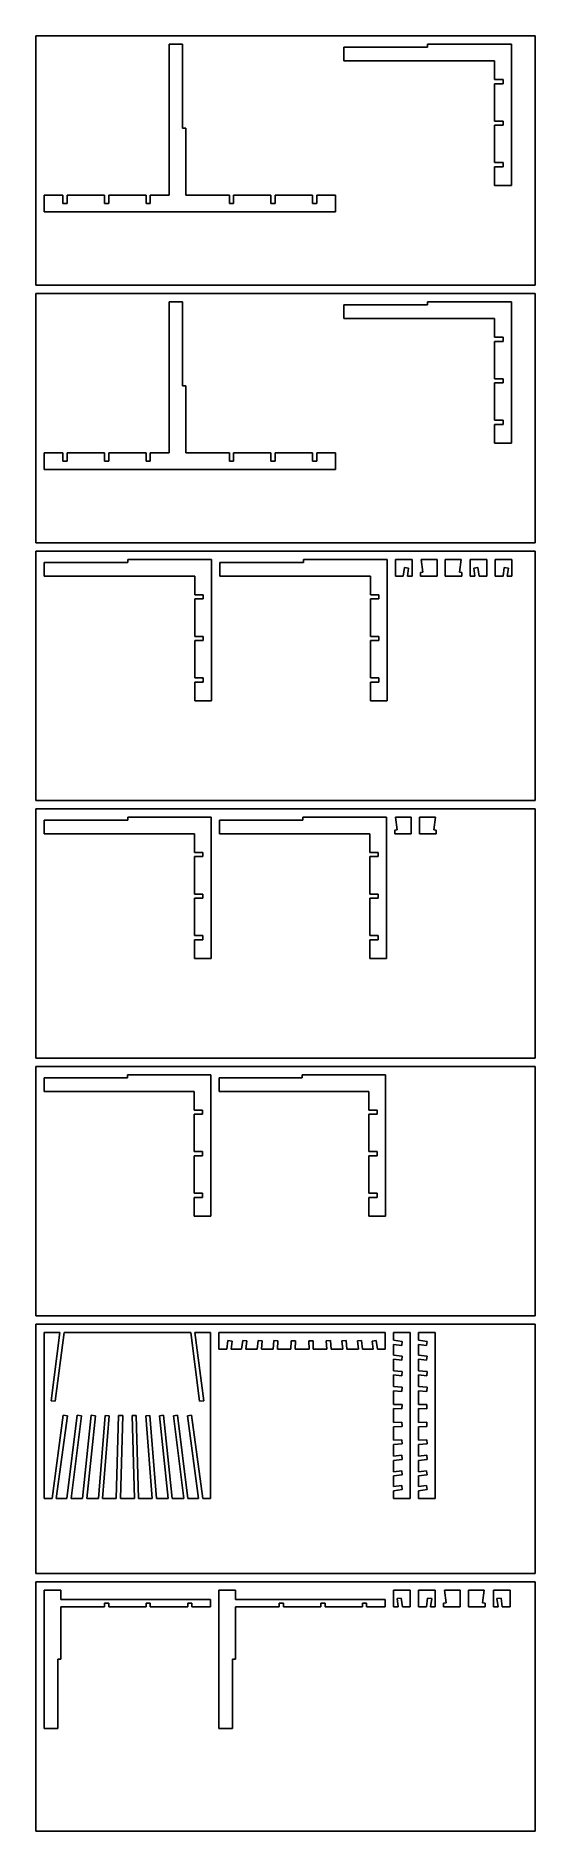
# Model space of a CAD drawing. Header units: metres. Extents: x 0 to 600, y -1860 to 300.
import ezdxf

# ---------------------------------------------------------------- set-up
doc = ezdxf.new("R2010")
doc.units = ezdxf.units.M

msp = doc.modelspace()

# ---------------------------------------------------------------- linework, layer by layer
at = {"layer": 'C-1'}
for p, q in [((10, -1736.415253), (10, -1570)), ((10, -1570), (30, -1570)), ((30, -1570), (30, -1581.207456)), ((30, -1581.207456), (210, -1581.207456)), ((82.5, -1590.168145), (30, -1590.168145)), ((30, -1590.168145), (30, -1653.207627)), ((87.5, -1585.6878), (82.5, -1585.6878)), ((82.5, -1585.6878), (82.5, -1590.168145)), ((87.5, -1590.168145), (87.5, -1585.6878)), ((132.5, -1590.168145), (87.5, -1590.168145)), ((137.5, -1585.6878), (132.5, -1585.6878)), ((132.5, -1585.6878), (132.5, -1590.168145)), ((137.5, -1590.168145), (137.5, -1585.6878)), ((182.5, -1590.168145), (137.5, -1590.168145)), ((187.5, -1585.6878), (182.5, -1585.6878)), ((182.5, -1585.6878), (182.5, -1590.168145)), ((187.5, -1590.168145), (187.5, -1585.6878)), ((210, -1590.168145), (187.5, -1590.168145)), ((210, -1581.207456), (210, -1590.168145)), ((30, -1653.207627), (26.25, -1653.207627)), ((26.25, -1653.207627), (26.25, -1736.415253)), ((26.25, -1736.415253), (10, -1736.415253))]:
    msp.add_line(p, q, dxfattribs=at)
at = {"layer": 'C-10'}
for p, q in [((470.767864, -23.75), (470.767864, -20)), ((470.767864, -20), (571.535727, -20)), ((571.535727, -20), (571.535727, -190)), ((370, -40), (370, -23.75)), ((370, -23.75), (470.767864, -23.75)), ((551.382154, -40), (370, -40)), ((551.382154, -62.5), (551.382154, -40)), ((561.458941, -62.5), (551.382154, -62.5)), ((561.458941, -67.5), (561.458941, -62.5)), ((551.382154, -112.5), (551.382154, -67.5)), ((551.382154, -67.5), (561.458941, -67.5)), ((561.458941, -112.5), (551.382154, -112.5)), ((551.382154, -162.5), (551.382154, -117.5)), ((551.382154, -117.5), (561.458941, -117.5)), ((561.458941, -117.5), (561.458941, -112.5)), ((561.458941, -162.5), (551.382154, -162.5)), ((551.382154, -190), (551.382154, -167.5)), ((551.382154, -167.5), (561.458941, -167.5)), ((561.458941, -167.5), (561.458941, -162.5)), ((571.535727, -190), (551.382154, -190))]:
    msp.add_line(p, q, dxfattribs=at)
at = {"layer": 'C-11'}
for p, q in [((160, -201.606348), (160, -20)), ((160, -20), (176.25, -20)), ((176.25, -20), (176.25, -120.892415)), ((176.25, -120.892415), (180, -120.892415)), ((180, -120.892415), (180, -201.606348)), ((10, -221.784831), (10, -201.606348)), ((10, -201.606348), (32.5, -201.606348)), ((32.5, -201.606348), (32.5, -211.695589)), ((32.5, -211.695589), (37.5, -211.695589)), ((37.5, -211.695589), (37.5, -201.606348)), ((37.5, -201.606348), (82.5, -201.606348)), ((82.5, -201.606348), (82.5, -211.695589)), ((82.5, -211.695589), (87.5, -211.695589)), ((87.5, -211.695589), (87.5, -201.606348)), ((87.5, -201.606348), (132.5, -201.606348)), ((132.5, -201.606348), (132.5, -211.695589)), ((132.5, -211.695589), (137.5, -211.695589)), ((137.5, -211.695589), (137.5, -201.606348)), ((137.5, -201.606348), (160, -201.606348)), ((180, -201.606348), (232.5, -201.606348)), ((232.5, -201.606348), (232.5, -211.695589)), ((232.5, -211.695589), (237.5, -211.695589)), ((237.5, -211.695589), (237.5, -201.606348)), ((237.5, -201.606348), (282.5, -201.606348)), ((282.5, -201.606348), (282.5, -211.695589)), ((282.5, -211.695589), (287.5, -211.695589)), ((287.5, -211.695589), (287.5, -201.606348)), ((287.5, -201.606348), (332.5, -201.606348)), ((332.5, -201.606348), (332.5, -211.695589)), ((332.5, -211.695589), (337.5, -211.695589)), ((337.5, -211.695589), (337.5, -201.606348)), ((337.5, -201.606348), (360, -201.606348)), ((360, -201.606348), (360, -221.784831)), ((360, -221.784831), (10, -221.784831))]:
    msp.add_line(p, q, dxfattribs=at)
at = {"layer": 'C-12'}
for p, q in [((220, -1736.415253), (220, -1570)), ((220, -1570), (240, -1570)), ((240, -1570), (240, -1581.207456)), ((240, -1581.207456), (420, -1581.207456)), ((292.5, -1590.168145), (240, -1590.168145)), ((240, -1590.168145), (240, -1653.207627)), ((297.5, -1585.6878), (292.5, -1585.6878)), ((292.5, -1585.6878), (292.5, -1590.168145)), ((297.5, -1590.168145), (297.5, -1585.6878)), ((342.5, -1590.168145), (297.5, -1590.168145)), ((347.5, -1585.6878), (342.5, -1585.6878)), ((342.5, -1585.6878), (342.5, -1590.168145)), ((347.5, -1590.168145), (347.5, -1585.6878)), ((392.5, -1590.168145), (347.5, -1590.168145)), ((397.5, -1585.6878), (392.5, -1585.6878)), ((392.5, -1585.6878), (392.5, -1590.168145)), ((397.5, -1590.168145), (397.5, -1585.6878)), ((420, -1590.168145), (397.5, -1590.168145)), ((420, -1581.207456), (420, -1590.168145)), ((240, -1653.207627), (236.25, -1653.207627)), ((236.25, -1653.207627), (236.25, -1736.415253)), ((236.25, -1736.415253), (220, -1736.415253))]:
    msp.add_line(p, q, dxfattribs=at)
at = {"layer": 'C-2'}
for p, q in [((160, 108.393652), (160, 290)), ((160, 290), (176.25, 290)), ((176.25, 290), (176.25, 189.107585)), ((176.25, 189.107585), (180, 189.107585)), ((180, 189.107585), (180, 108.393652)), ((10, 88.215169), (10, 108.393652)), ((10, 108.393652), (32.5, 108.393652)), ((32.5, 108.393652), (32.5, 98.304411)), ((37.5, 98.304411), (37.5, 108.393652)), ((37.5, 108.393652), (82.5, 108.393652)), ((82.5, 108.393652), (82.5, 98.304411)), ((87.5, 98.304411), (87.5, 108.393652)), ((87.5, 108.393652), (132.5, 108.393652)), ((132.5, 108.393652), (132.5, 98.304411)), ((137.5, 98.304411), (137.5, 108.393652)), ((137.5, 108.393652), (160, 108.393652)), ((180, 108.393652), (232.5, 108.393652)), ((232.5, 108.393652), (232.5, 98.304411)), ((237.5, 98.304411), (237.5, 108.393652)), ((237.5, 108.393652), (282.5, 108.393652)), ((282.5, 108.393652), (282.5, 98.304411)), ((287.5, 98.304411), (287.5, 108.393652)), ((287.5, 108.393652), (332.5, 108.393652)), ((332.5, 108.393652), (332.5, 98.304411)), ((337.5, 98.304411), (337.5, 108.393652)), ((337.5, 108.393652), (360, 108.393652)), ((360, 108.393652), (360, 88.215169)), ((360, 88.215169), (10, 88.215169)), ((32.5, 98.304411), (37.5, 98.304411)), ((82.5, 98.304411), (87.5, 98.304411)), ((132.5, 98.304411), (137.5, 98.304411)), ((232.5, 98.304411), (237.5, 98.304411)), ((282.5, 98.304411), (287.5, 98.304411)), ((332.5, 98.304411), (337.5, 98.304411))]:
    msp.add_line(p, q, dxfattribs=at)
at = {"layer": 'C-3'}
for p, q in [((370, 270), (370, 286.25)), ((370, 286.25), (470.767864, 286.25)), ((470.767864, 286.25), (470.767864, 290)), ((470.767864, 290), (571.535727, 290)), ((571.535727, 290), (571.535727, 120)), ((551.382154, 270), (370, 270)), ((551.382154, 247.5), (551.382154, 270)), ((561.458941, 247.5), (551.382154, 247.5)), ((551.382154, 197.5), (551.382154, 242.5)), ((551.382154, 242.5), (561.458941, 242.5)), ((561.458941, 242.5), (561.458941, 247.5)), ((561.458941, 197.5), (551.382154, 197.5)), ((561.458941, 192.5), (561.458941, 197.5)), ((551.382154, 147.5), (551.382154, 192.5)), ((551.382154, 192.5), (561.458941, 192.5)), ((561.458941, 147.5), (551.382154, 147.5)), ((551.382154, 120), (551.382154, 142.5)), ((551.382154, 142.5), (561.458941, 142.5)), ((561.458941, 142.5), (561.458941, 147.5)), ((571.535727, 120), (551.382154, 120))]:
    msp.add_line(p, q, dxfattribs=at)
at = {"layer": 'C-4'}
for p, q in [((10, -350), (10, -333.75)), ((10, -333.75), (110.533416, -333.75)), ((110.533416, -333.75), (110.533416, -330)), ((110.533416, -330), (211.066831, -330)), ((211.066831, -330), (211.066831, -500)), ((190.960148, -350), (10, -350)), ((190.960148, -372.5), (190.960148, -350)), ((201.01349, -372.5), (190.960148, -372.5)), ((190.960148, -422.5), (190.960148, -377.5)), ((190.960148, -377.5), (201.01349, -377.5)), ((201.01349, -377.5), (201.01349, -372.5)), ((201.01349, -422.5), (190.960148, -422.5)), ((190.960148, -472.5), (190.960148, -427.5)), ((190.960148, -427.5), (201.01349, -427.5)), ((201.01349, -427.5), (201.01349, -422.5)), ((201.01349, -472.5), (190.960148, -472.5)), ((201.01349, -477.5), (201.01349, -472.5)), ((190.960148, -500), (190.960148, -477.5)), ((190.960148, -477.5), (201.01349, -477.5)), ((211.066831, -500), (190.960148, -500))]:
    msp.add_line(p, q, dxfattribs=at)
at = {"layer": 'C-5'}
for p, q in [((10, -660), (10, -643.75)), ((10, -643.75), (110.311713, -643.75)), ((110.311713, -643.75), (110.311713, -640)), ((110.311713, -640), (210.623426, -640)), ((210.623426, -640), (210.623426, -810)), ((190.561084, -660), (10, -660)), ((190.561084, -682.5), (190.561084, -660)), ((200.592255, -682.5), (190.561084, -682.5)), ((190.561084, -732.5), (190.561084, -687.5)), ((190.561084, -687.5), (200.592255, -687.5)), ((200.592255, -687.5), (200.592255, -682.5)), ((200.592255, -732.5), (190.561084, -732.5)), ((200.592255, -737.5), (200.592255, -732.5)), ((190.561084, -782.5), (190.561084, -737.5)), ((190.561084, -737.5), (200.592255, -737.5)), ((200.592255, -782.5), (190.561084, -782.5)), ((190.561084, -810), (190.561084, -787.5)), ((190.561084, -787.5), (200.592255, -787.5)), ((200.592255, -787.5), (200.592255, -782.5)), ((210.623426, -810), (190.561084, -810))]:
    msp.add_line(p, q, dxfattribs=at)
at = {"layer": 'C-6'}
for p, q in [((110.038789, -953.75), (110.038789, -950)), ((110.038789, -950), (210.077577, -950)), ((210.077577, -950), (210.077577, -1120)), ((10, -970), (10, -953.75)), ((10, -953.75), (110.038789, -953.75)), ((190.069819, -970), (10, -970)), ((190.069819, -992.5), (190.069819, -970)), ((200.073698, -992.5), (190.069819, -992.5)), ((200.073698, -997.5), (200.073698, -992.5)), ((190.069819, -1042.5), (190.069819, -997.5)), ((190.069819, -997.5), (200.073698, -997.5)), ((200.073698, -1042.5), (190.069819, -1042.5)), ((190.069819, -1092.5), (190.069819, -1047.5)), ((190.069819, -1047.5), (200.073698, -1047.5)), ((200.073698, -1047.5), (200.073698, -1042.5)), ((200.073698, -1092.5), (190.069819, -1092.5)), ((190.069819, -1120), (190.069819, -1097.5)), ((190.069819, -1097.5), (200.073698, -1097.5)), ((200.073698, -1097.5), (200.073698, -1092.5)), ((210.077577, -1120), (190.069819, -1120))]:
    msp.add_line(p, q, dxfattribs=at)
at = {"layer": 'C-7'}
for p, q in [((320.116366, -953.75), (320.116366, -950)), ((320.116366, -950), (420.155154, -950)), ((420.155154, -950), (420.155154, -1120)), ((220.077577, -970), (220.077577, -953.75)), ((220.077577, -953.75), (320.116366, -953.75)), ((400.147397, -970), (220.077577, -970)), ((400.147397, -992.5), (400.147397, -970)), ((410.151276, -992.5), (400.147397, -992.5)), ((410.151276, -997.5), (410.151276, -992.5)), ((400.147397, -1042.5), (400.147397, -997.5)), ((400.147397, -997.5), (410.151276, -997.5)), ((410.151276, -1042.5), (400.147397, -1042.5)), ((400.147397, -1092.5), (400.147397, -1047.5)), ((400.147397, -1047.5), (410.151276, -1047.5)), ((410.151276, -1047.5), (410.151276, -1042.5)), ((410.151276, -1092.5), (400.147397, -1092.5)), ((400.147397, -1120), (400.147397, -1097.5)), ((400.147397, -1097.5), (410.151276, -1097.5)), ((410.151276, -1097.5), (410.151276, -1092.5)), ((420.155154, -1120), (400.147397, -1120))]:
    msp.add_line(p, q, dxfattribs=at)
at = {"layer": 'C-8'}
for p, q in [((220.623426, -660), (220.623426, -643.75)), ((220.623426, -643.75), (320.93514, -643.75)), ((320.93514, -643.75), (320.93514, -640)), ((320.93514, -640), (421.246853, -640)), ((421.246853, -640), (421.246853, -810)), ((401.18451, -660), (220.623426, -660)), ((401.18451, -682.5), (401.18451, -660)), ((411.215682, -682.5), (401.18451, -682.5)), ((401.18451, -732.5), (401.18451, -687.5)), ((401.18451, -687.5), (411.215682, -687.5)), ((411.215682, -687.5), (411.215682, -682.5)), ((411.215682, -732.5), (401.18451, -732.5)), ((411.215682, -737.5), (411.215682, -732.5)), ((401.18451, -782.5), (401.18451, -737.5)), ((401.18451, -737.5), (411.215682, -737.5)), ((411.215682, -782.5), (401.18451, -782.5)), ((401.18451, -810), (401.18451, -787.5)), ((401.18451, -787.5), (411.215682, -787.5)), ((411.215682, -787.5), (411.215682, -782.5)), ((421.246853, -810), (401.18451, -810))]:
    msp.add_line(p, q, dxfattribs=at)
at = {"layer": 'C-9'}
for p, q in [((221.066831, -350), (221.066831, -333.75)), ((221.066831, -333.75), (321.600247, -333.75)), ((321.600247, -333.75), (321.600247, -330)), ((321.600247, -330), (422.133662, -330)), ((422.133662, -330), (422.133662, -500)), ((402.026979, -350), (221.066831, -350)), ((402.026979, -372.5), (402.026979, -350)), ((412.080321, -372.5), (402.026979, -372.5)), ((402.026979, -422.5), (402.026979, -377.5)), ((402.026979, -377.5), (412.080321, -377.5)), ((412.080321, -377.5), (412.080321, -372.5)), ((412.080321, -422.5), (402.026979, -422.5)), ((402.026979, -472.5), (402.026979, -427.5)), ((402.026979, -427.5), (412.080321, -427.5)), ((412.080321, -427.5), (412.080321, -422.5)), ((412.080321, -472.5), (402.026979, -472.5)), ((412.080321, -477.5), (412.080321, -472.5)), ((402.026979, -500), (402.026979, -477.5)), ((402.026979, -477.5), (412.080321, -477.5)), ((422.133662, -500), (402.026979, -500))]:
    msp.add_line(p, q, dxfattribs=at)
at = {"layer": 'sheet_boundary'}
for p, q in [((0, 300), (600, 300)), ((0, 0), (0, 300)), ((600, 300), (600, 0)), ((600, 0), (0, 0))]:
    msp.add_line(p, q, dxfattribs=at)
at = {"layer": 'sheet_boundary_2'}
for p, q in [((0, -10), (600, -10)), ((0, -310), (0, -10)), ((600, -10), (600, -310)), ((600, -310), (0, -310))]:
    msp.add_line(p, q, dxfattribs=at)
at = {"layer": 'sheet_boundary_3'}
for p, q in [((0, -320), (600, -320)), ((0, -620), (0, -320)), ((600, -320), (600, -620)), ((600, -620), (0, -620))]:
    msp.add_line(p, q, dxfattribs=at)
at = {"layer": 'sheet_boundary_4'}
for p, q in [((0, -630), (600, -630)), ((0, -930), (0, -630)), ((600, -630), (600, -930)), ((600, -930), (0, -930))]:
    msp.add_line(p, q, dxfattribs=at)
at = {"layer": 'sheet_boundary_5'}
for p, q in [((0, -940), (600, -940)), ((0, -1240), (0, -940)), ((600, -940), (600, -1240)), ((600, -1240), (0, -1240))]:
    msp.add_line(p, q, dxfattribs=at)
at = {"layer": 'sheet_boundary_6'}
for p, q in [((0, -1250), (600, -1250)), ((0, -1550), (0, -1250)), ((600, -1250), (600, -1550)), ((600, -1550), (0, -1550))]:
    msp.add_line(p, q, dxfattribs=at)
at = {"layer": 'sheet_boundary_7'}
for p, q in [((0, -1560), (600, -1560)), ((0, -1860), (0, -1560)), ((600, -1560), (600, -1860)), ((600, -1860), (0, -1860))]:
    msp.add_line(p, q, dxfattribs=at)
at = {"layer": 'Z-1-1'}
for p, q in [((430, -1590), (430, -1570)), ((430, -1570), (450, -1570)), ((450, -1570), (450, -1590)), ((435.503433, -1590), (430, -1590)), ((439.164678, -1579.668223), (434.208904, -1580.331777)), ((434.208904, -1580.331777), (435.503433, -1590)), ((440.548054, -1590), (439.164678, -1579.668223)), ((450, -1590), (440.548054, -1590))]:
    msp.add_line(p, q, dxfattribs=at)
at = {"layer": 'Z-1-2'}
for p, q in [((460, -1590), (460, -1570)), ((460, -1570), (480, -1570)), ((480, -1570), (480, -1590)), ((469.451946, -1590), (460, -1590)), ((470.835322, -1579.668223), (469.451946, -1590)), ((475.791096, -1580.331777), (470.835322, -1579.668223)), ((474.496567, -1590), (475.791096, -1580.331777)), ((480, -1590), (474.496567, -1590))]:
    msp.add_line(p, q, dxfattribs=at)
at = {"layer": 'Z-1-3'}
for p, q in [((493.056492, -1585.23486), (491.076831, -1570)), ((491.076831, -1570), (510, -1570)), ((510, -1570), (510, -1590)), ((490, -1585.632029), (493.056492, -1585.23486)), ((490, -1590), (490, -1585.632029)), ((510, -1590), (490, -1590))]:
    msp.add_line(p, q, dxfattribs=at)
at = {"layer": 'Z-1-4'}
for p, q in [((520, -1590), (520, -1570)), ((520, -1570), (538.923169, -1570)), ((538.923169, -1570), (536.943508, -1585.23486)), ((540, -1590), (520, -1590)), ((536.943508, -1585.23486), (540, -1585.632029)), ((540, -1585.632029), (540, -1590))]:
    msp.add_line(p, q, dxfattribs=at)
at = {"layer": 'Z-2-1'}
for p, q in [((550, -1590), (550, -1570)), ((550, -1570), (570, -1570)), ((570, -1570), (570, -1590)), ((555.503433, -1590), (550, -1590)), ((559.164678, -1579.668223), (554.208904, -1580.331777)), ((554.208904, -1580.331777), (555.503433, -1590)), ((560.548054, -1590), (559.164678, -1579.668223)), ((570, -1590), (560.548054, -1590))]:
    msp.add_line(p, q, dxfattribs=at)
at = {"layer": 'Z-2-2'}
for p, q in [((432.133662, -350), (432.133662, -330)), ((432.133662, -330), (452.133662, -330)), ((442.968985, -339.668223), (441.585608, -350)), ((447.924759, -340.331777), (442.968985, -339.668223)), ((446.630229, -350), (447.924759, -340.331777)), ((452.133662, -330), (452.133662, -350)), ((441.585608, -350), (432.133662, -350)), ((452.133662, -350), (446.630229, -350))]:
    msp.add_line(p, q, dxfattribs=at)
at = {"layer": 'Z-2-3'}
for p, q in [((462.133662, -345.632029), (465.190155, -345.23486)), ((465.190155, -345.23486), (463.210493, -330)), ((463.210493, -330), (482.133662, -330)), ((482.133662, -330), (482.133662, -350)), ((462.133662, -350), (462.133662, -345.632029)), ((482.133662, -350), (462.133662, -350))]:
    msp.add_line(p, q, dxfattribs=at)
at = {"layer": 'Z-2-4'}
for p, q in [((492.133662, -350), (492.133662, -330)), ((492.133662, -330), (511.056832, -330)), ((511.056832, -330), (509.07717, -345.23486)), ((509.07717, -345.23486), (512.133662, -345.632029)), ((512.133662, -350), (492.133662, -350)), ((512.133662, -345.632029), (512.133662, -350))]:
    msp.add_line(p, q, dxfattribs=at)
at = {"layer": 'Z-3-1'}
for p, q in [((522.133662, -350), (522.133662, -330)), ((522.133662, -330), (542.133662, -330)), ((531.29834, -339.668223), (526.342566, -340.331777)), ((526.342566, -340.331777), (527.637096, -350)), ((532.681716, -350), (531.29834, -339.668223)), ((542.133662, -330), (542.133662, -350)), ((527.637096, -350), (522.133662, -350)), ((542.133662, -350), (532.681716, -350))]:
    msp.add_line(p, q, dxfattribs=at)
at = {"layer": 'Z-3-2'}
for p, q in [((552.133662, -350), (552.133662, -330)), ((552.133662, -330), (572.133662, -330)), ((562.968985, -339.668223), (561.585608, -350)), ((567.924759, -340.331777), (562.968985, -339.668223)), ((566.630229, -350), (567.924759, -340.331777)), ((572.133662, -330), (572.133662, -350)), ((561.585608, -350), (552.133662, -350)), ((572.133662, -350), (566.630229, -350))]:
    msp.add_line(p, q, dxfattribs=at)
at = {"layer": 'Z-3-3'}
for p, q in [((434.303345, -655.23486), (432.323684, -640)), ((432.323684, -640), (451.246853, -640)), ((451.246853, -640), (451.246853, -660)), ((431.246853, -655.632029), (434.303345, -655.23486)), ((431.246853, -660), (431.246853, -655.632029)), ((451.246853, -660), (431.246853, -660))]:
    msp.add_line(p, q, dxfattribs=at)
at = {"layer": 'Z-3-4'}
for p, q in [((461.246853, -660), (461.246853, -640)), ((461.246853, -640), (480.170022, -640)), ((480.170022, -640), (478.190361, -655.23486)), ((481.246853, -660), (461.246853, -660)), ((478.190361, -655.23486), (481.246853, -655.632029)), ((481.246853, -655.632029), (481.246853, -660))]:
    msp.add_line(p, q, dxfattribs=at)
at = {"layer": 'Z-4'}
for p, q in [((10, -1460), (10, -1260)), ((10, -1260), (28.923169, -1260)), ((28.923169, -1260), (18.242936, -1342.191764)), ((23.201251, -1342.836062), (33.965205, -1260)), ((33.965205, -1260), (186.034795, -1260)), ((186.034795, -1260), (196.798749, -1342.836062)), ((201.757064, -1342.191764), (191.076831, -1260)), ((191.076831, -1260), (210, -1260)), ((210, -1260), (210, -1460)), ((18.242936, -1342.191764), (23.201251, -1342.836062)), ((32.885899, -1359.668223), (19.451946, -1460)), ((24.496567, -1460), (37.841673, -1360.331777)), ((37.841673, -1360.331777), (32.885899, -1359.668223)), ((49.740511, -1359.69196), (37.286052, -1460)), ((42.324446, -1460), (54.702411, -1360.30804)), ((54.702411, -1360.30804), (49.740511, -1359.69196)), ((66.472027, -1359.742809), (56.10291, -1460)), ((61.129581, -1460), (71.445498, -1360.257191)), ((71.445498, -1360.257191), (66.472027, -1359.742809)), ((83.099067, -1359.803067), (75.181618, -1460)), ((80.197204, -1460), (88.083529, -1360.196933)), ((88.083529, -1360.196933), (83.099067, -1359.803067)), ((99.396736, -1359.930389), (96.609259, -1460)), ((104.394798, -1360.069611), (99.396736, -1359.930389)), ((101.611199, -1460), (104.394798, -1360.069611)), ((120.603264, -1359.930389), (115.605202, -1360.069611)), ((115.605202, -1360.069611), (118.388801, -1460)), ((123.390741, -1460), (120.603264, -1359.930389)), ((136.900933, -1359.803067), (131.916471, -1360.196933)), ((131.916471, -1360.196933), (139.802796, -1460)), ((144.818382, -1460), (136.900933, -1359.803067)), ((153.527973, -1359.742809), (148.554502, -1360.257191)), ((148.554502, -1360.257191), (158.870419, -1460)), ((163.89709, -1460), (153.527973, -1359.742809)), ((170.259489, -1359.69196), (165.297589, -1360.30804)), ((165.297589, -1360.30804), (177.675554, -1460)), ((182.713948, -1460), (170.259489, -1359.69196)), ((187.114101, -1359.668223), (182.158327, -1360.331777)), ((182.158327, -1360.331777), (195.503433, -1460)), ((200.548054, -1460), (187.114101, -1359.668223)), ((196.798749, -1342.836062), (201.757064, -1342.191764)), ((19.451946, -1460), (10, -1460)), ((37.286052, -1460), (24.496567, -1460)), ((56.10291, -1460), (42.324446, -1460)), ((75.181618, -1460), (61.129581, -1460)), ((96.609259, -1460), (80.197204, -1460)), ((118.388801, -1460), (101.611199, -1460)), ((139.802796, -1460), (123.390741, -1460)), ((158.870419, -1460), (144.818382, -1460)), ((177.675554, -1460), (163.89709, -1460)), ((195.503433, -1460), (182.713948, -1460)), ((210, -1460), (200.548054, -1460))]:
    msp.add_line(p, q, dxfattribs=at)
at = {"layer": 'Z-5'}
for p, q in [((220, -1280), (220, -1260)), ((220, -1260), (420, -1260)), ((230.835322, -1269.668223), (229.451946, -1280)), ((235.791096, -1270.331777), (230.835322, -1269.668223)), ((234.496567, -1280), (235.791096, -1270.331777)), ((248.56592, -1269.69196), (247.286052, -1280)), ((253.52782, -1270.30804), (248.56592, -1269.69196)), ((252.324446, -1280), (253.52782, -1270.30804)), ((267.163762, -1269.742809), (266.10291, -1280)), ((272.137233, -1270.257191), (267.163762, -1269.742809)), ((271.129581, -1280), (272.137233, -1270.257191)), ((285.987369, -1269.803067), (285.181618, -1280)), ((290.971831, -1270.196933), (285.987369, -1269.803067)), ((290.197204, -1280), (290.971831, -1270.196933)), ((306.889752, -1269.930389), (306.609259, -1280)), ((311.887813, -1270.069611), (306.889752, -1269.930389)), ((311.611199, -1280), (311.887813, -1270.069611)), ((333.110248, -1269.930389), (328.112187, -1270.069611)), ((328.112187, -1270.069611), (328.388801, -1280)), ((333.390741, -1280), (333.110248, -1269.930389)), ((354.012631, -1269.803067), (349.028169, -1270.196933)), ((349.028169, -1270.196933), (349.802796, -1280)), ((354.818382, -1280), (354.012631, -1269.803067)), ((372.836238, -1269.742809), (367.862767, -1270.257191)), ((367.862767, -1270.257191), (368.870419, -1280)), ((373.89709, -1280), (372.836238, -1269.742809)), ((391.43408, -1269.69196), (386.47218, -1270.30804)), ((386.47218, -1270.30804), (387.675554, -1280)), ((392.713948, -1280), (391.43408, -1269.69196)), ((409.164678, -1269.668223), (404.208904, -1270.331777)), ((404.208904, -1270.331777), (405.503433, -1280)), ((410.548054, -1280), (409.164678, -1269.668223)), ((420, -1260), (420, -1280)), ((229.451946, -1280), (220, -1280)), ((247.286052, -1280), (234.496567, -1280)), ((266.10291, -1280), (252.324446, -1280)), ((285.181618, -1280), (271.129581, -1280)), ((306.609259, -1280), (290.197204, -1280)), ((328.388801, -1280), (311.611199, -1280)), ((349.802796, -1280), (333.390741, -1280)), ((368.870419, -1280), (354.818382, -1280)), ((387.675554, -1280), (373.89709, -1280)), ((405.503433, -1280), (392.713948, -1280)), ((420, -1280), (410.548054, -1280))]:
    msp.add_line(p, q, dxfattribs=at)
at = {"layer": 'Z-6'}
for p, q in [((430, -1269.451946), (430, -1260)), ((430, -1260), (450, -1260)), ((440.331777, -1270.835322), (430, -1269.451946)), ((439.668223, -1275.791096), (440.331777, -1270.835322)), ((450, -1260), (450, -1460)), ((430, -1287.286052), (430, -1274.496567)), ((430, -1274.496567), (439.668223, -1275.791096)), ((440.30804, -1288.56592), (430, -1287.286052)), ((430, -1306.10291), (430, -1292.324446)), ((430, -1292.324446), (439.69196, -1293.52782)), ((439.69196, -1293.52782), (440.30804, -1288.56592)), ((440.257191, -1307.163762), (430, -1306.10291)), ((430, -1325.181618), (430, -1311.129581)), ((430, -1311.129581), (439.742809, -1312.137233)), ((439.742809, -1312.137233), (440.257191, -1307.163762)), ((440.196933, -1325.987369), (430, -1325.181618)), ((430, -1346.609259), (430, -1330.197204)), ((430, -1330.197204), (439.803067, -1330.971831)), ((439.803067, -1330.971831), (440.196933, -1325.987369)), ((440.069611, -1346.889752), (430, -1346.609259)), ((430, -1368.388801), (430, -1351.611199)), ((430, -1351.611199), (439.930389, -1351.887813)), ((439.930389, -1351.887813), (440.069611, -1346.889752)), ((439.930389, -1368.112187), (430, -1368.388801)), ((430, -1373.390741), (440.069611, -1373.110248)), ((430, -1389.802796), (430, -1373.390741)), ((440.069611, -1373.110248), (439.930389, -1368.112187)), ((439.803067, -1389.028169), (430, -1389.802796)), ((430, -1394.818382), (440.196933, -1394.012631)), ((430, -1408.870419), (430, -1394.818382)), ((440.196933, -1394.012631), (439.803067, -1389.028169)), ((439.742809, -1407.862767), (430, -1408.870419)), ((430, -1413.89709), (440.257191, -1412.836238)), ((430, -1427.675554), (430, -1413.89709)), ((440.257191, -1412.836238), (439.742809, -1407.862767)), ((439.69196, -1426.47218), (430, -1427.675554)), ((430, -1432.713948), (440.30804, -1431.43408)), ((430, -1445.503433), (430, -1432.713948)), ((439.668223, -1444.208904), (430, -1445.503433)), ((440.331777, -1449.164678), (439.668223, -1444.208904)), ((440.30804, -1431.43408), (439.69196, -1426.47218)), ((430, -1450.548054), (440.331777, -1449.164678)), ((430, -1460), (430, -1450.548054)), ((450, -1460), (430, -1460))]:
    msp.add_line(p, q, dxfattribs=at)
at = {"layer": 'Z-7'}
for p, q in [((460, -1269.451946), (460, -1260)), ((460, -1260), (480, -1260)), ((470.331777, -1270.835322), (460, -1269.451946)), ((469.668223, -1275.791096), (470.331777, -1270.835322)), ((480, -1260), (480, -1460)), ((460, -1287.286052), (460, -1274.496567)), ((460, -1274.496567), (469.668223, -1275.791096)), ((470.30804, -1288.56592), (460, -1287.286052)), ((460, -1306.10291), (460, -1292.324446)), ((460, -1292.324446), (469.69196, -1293.52782)), ((469.69196, -1293.52782), (470.30804, -1288.56592)), ((470.257191, -1307.163762), (460, -1306.10291)), ((460, -1325.181618), (460, -1311.129581)), ((460, -1311.129581), (469.742809, -1312.137233)), ((469.742809, -1312.137233), (470.257191, -1307.163762)), ((470.196933, -1325.987369), (460, -1325.181618)), ((460, -1346.609259), (460, -1330.197204)), ((460, -1330.197204), (469.803067, -1330.971831)), ((469.803067, -1330.971831), (470.196933, -1325.987369)), ((470.069611, -1346.889752), (460, -1346.609259)), ((460, -1368.388801), (460, -1351.611199)), ((460, -1351.611199), (469.930389, -1351.887813)), ((469.930389, -1351.887813), (470.069611, -1346.889752)), ((469.930389, -1368.112187), (460, -1368.388801)), ((460, -1373.390741), (470.069611, -1373.110248)), ((460, -1389.802796), (460, -1373.390741)), ((470.069611, -1373.110248), (469.930389, -1368.112187)), ((469.803067, -1389.028169), (460, -1389.802796)), ((460, -1394.818382), (470.196933, -1394.012631)), ((460, -1408.870419), (460, -1394.818382)), ((470.196933, -1394.012631), (469.803067, -1389.028169)), ((469.742809, -1407.862767), (460, -1408.870419)), ((460, -1413.89709), (470.257191, -1412.836238)), ((460, -1427.675554), (460, -1413.89709)), ((470.257191, -1412.836238), (469.742809, -1407.862767)), ((469.69196, -1426.47218), (460, -1427.675554)), ((460, -1432.713948), (470.30804, -1431.43408)), ((460, -1445.503433), (460, -1432.713948)), ((469.668223, -1444.208904), (460, -1445.503433)), ((470.331777, -1449.164678), (469.668223, -1444.208904)), ((470.30804, -1431.43408), (469.69196, -1426.47218)), ((460, -1450.548054), (470.331777, -1449.164678)), ((460, -1460), (460, -1450.548054)), ((480, -1460), (460, -1460))]:
    msp.add_line(p, q, dxfattribs=at)

doc.saveas('drawing.dxf')
